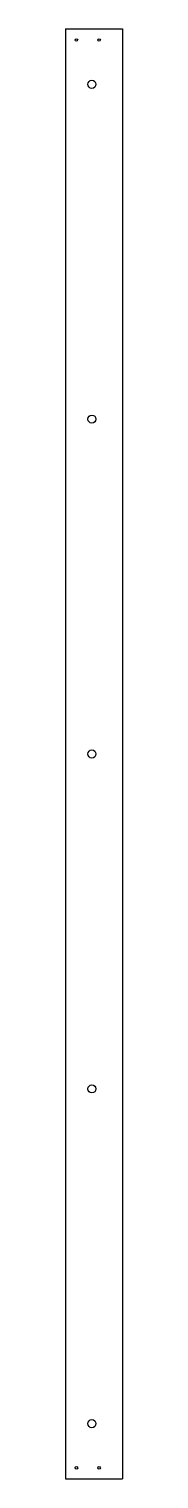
# Model space of a CAD drawing. Header units: millimetres. Extents: x 69 to 146, y -875 to 1091.
import ezdxf

# ---------------------------------------------------------------- set-up
doc = ezdxf.new("R2010")
doc.units = ezdxf.units.MM

msp = doc.modelspace()

# ---------------------------------------------------------------- linework, layer by layer
at = {"color": 7, "linetype": 'Continuous', "lineweight": 25}
for p, q in [((68.5, 1091), (68.5, -875)), ((68.5, 1091), (146.3, 1091)), ((146.3, 1091), (146.3, -875)), ((68.5, -875), (146.3, -875))]:
    msp.add_line(p, q, dxfattribs=at)
for centre, radius in [((83.5, 1076), 1.75), ((114.3, 1076), 1.75), ((104.5, 1016), 5.5), ((104.5, 562), 5.5), ((104.5, 108), 5.5), ((104.5, -346.1), 5.5), ((104.5, -800), 5.5), ((83.5, -860), 1.75), ((114.3, -860), 1.75)]:
    msp.add_circle(centre, radius, dxfattribs=at)

doc.saveas('drawing.dxf')
